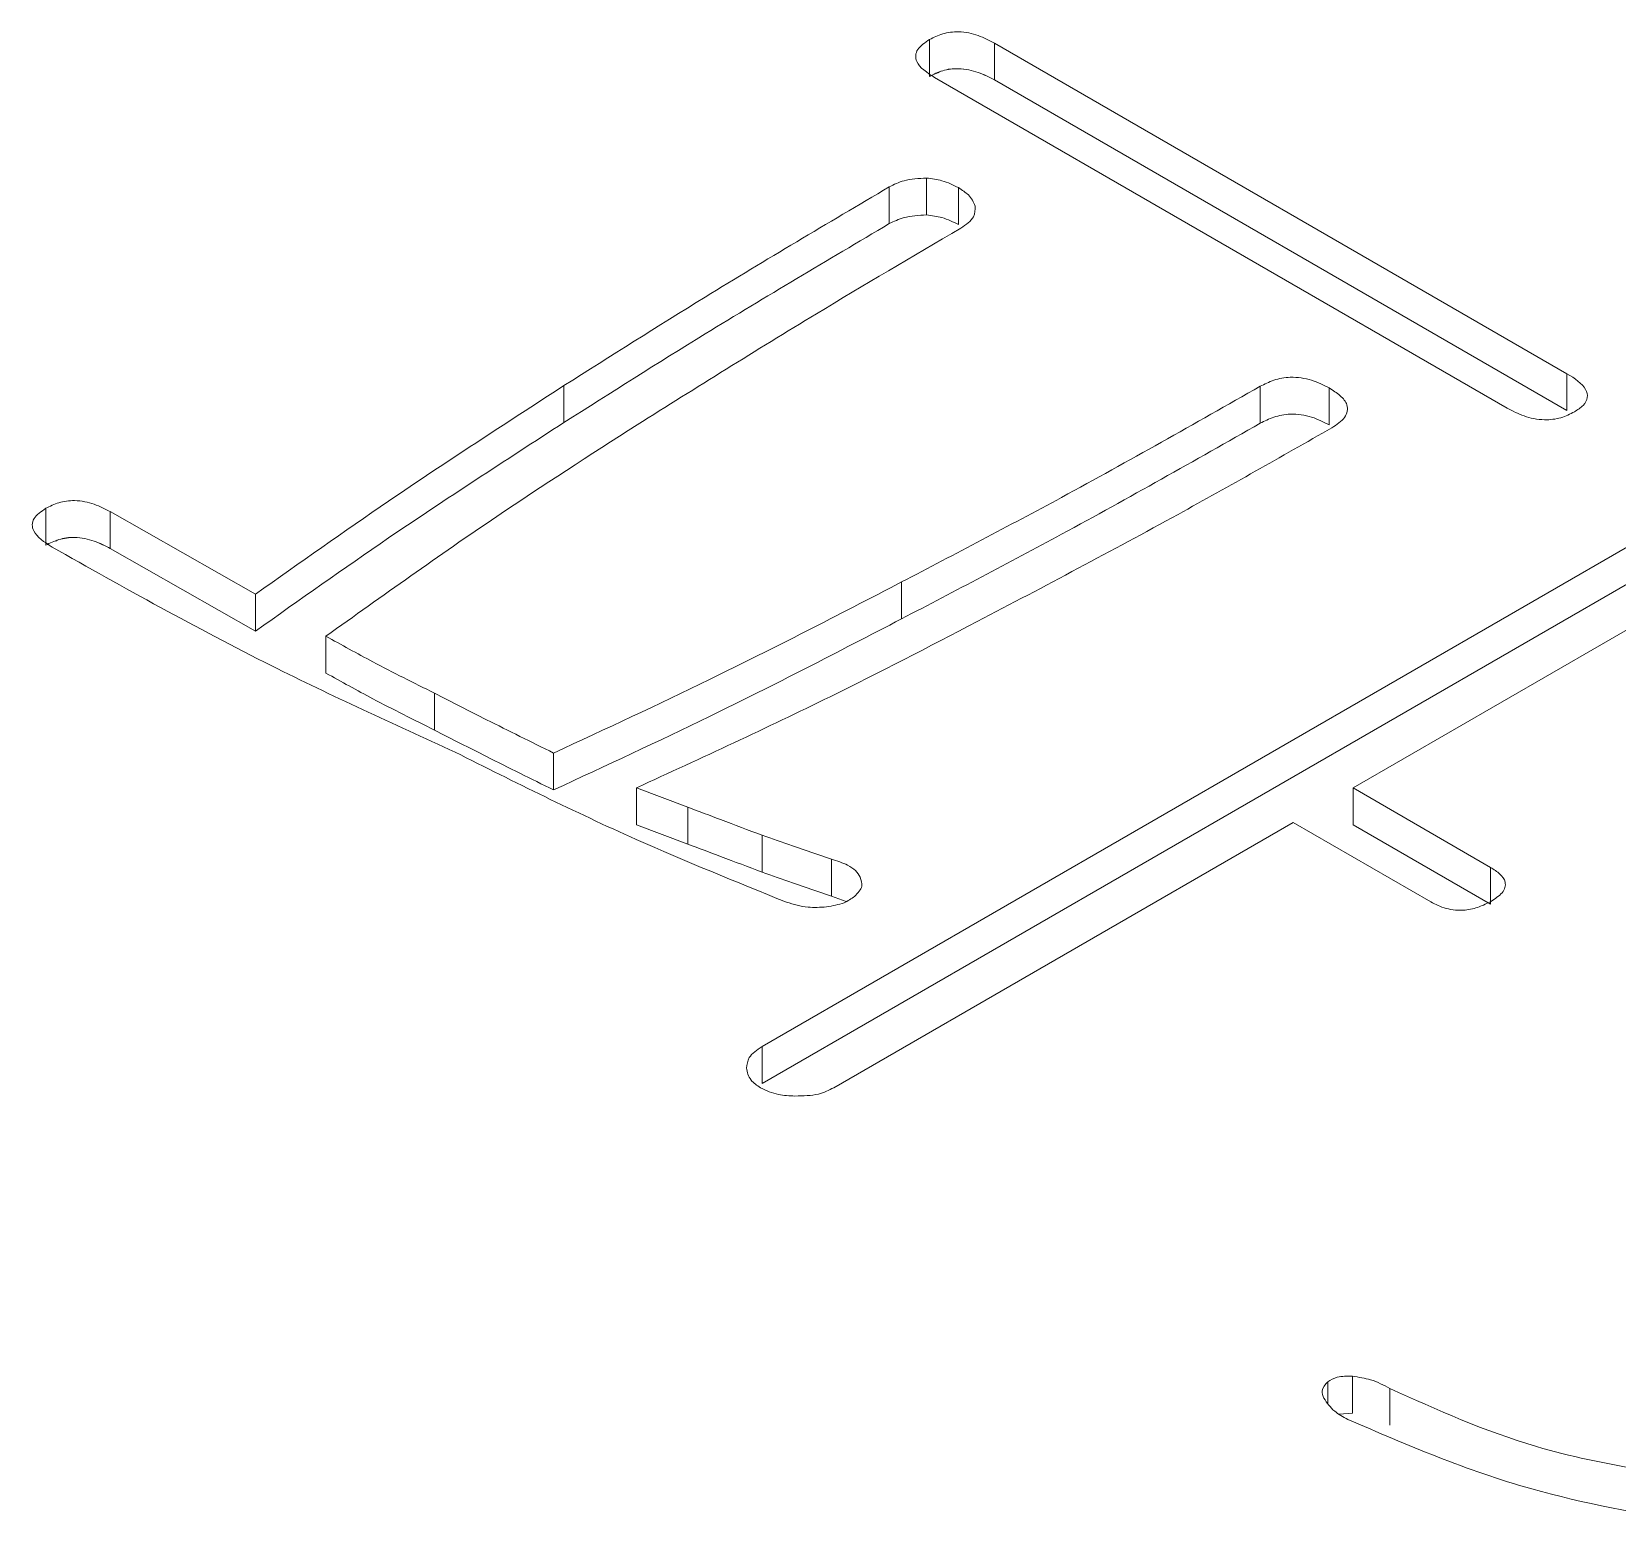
# Model space of a CAD drawing. Header units: millimetres. Extents: x 169 to 14583, y -399 to 10804.
# Drawn here: x 11626.45 to 11636.98, y 7139.24 to 7149.15 of the extents above; entities that cross this region are included whole.
import ezdxf

# ---------------------------------------------------------------- set-up
doc = ezdxf.new("R2010")
doc.units = ezdxf.units.MM
doc.header["$LTSCALE"] = 35

msp = doc.modelspace()

# ---------------------------------------------------------------- linework, layer by layer
at = {"color": 7, "linetype": 'Continuous', "lineweight": 18}
for p, q in [((11632.412, 7148.85), (11632.412, 7149.095)), ((11636.645, 7146.876), (11632.842, 7149.071)), ((11632.842, 7148.827), (11632.842, 7149.071)), ((11632.445, 7148.843), (11636.248, 7146.647)), ((11636.645, 7146.631), (11632.842, 7148.827)), ((11632.144, 7147.872), (11632.144, 7148.116)), ((11632.392, 7147.93), (11632.392, 7148.175)), ((11632.603, 7147.866), (11632.603, 7148.111)), ((11636.645, 7146.631), (11636.645, 7146.876)), ((11629.984, 7146.552), (11629.984, 7146.797)), ((11634.608, 7146.547), (11634.608, 7146.792)), ((11635.065, 7146.536), (11635.065, 7146.781)), ((11637.851, 7146.191), (11631.299, 7142.409)), ((11626.543, 7145.737), (11626.543, 7145.982)), ((11627.936, 7145.412), (11626.971, 7145.96)), ((11626.971, 7145.715), (11626.971, 7145.96)), ((11637.851, 7145.946), (11631.299, 7142.164)), ((11635.224, 7144.126), (11638.325, 7145.916)), ((11627.936, 7145.167), (11626.971, 7145.715)), ((11632.226, 7145.248), (11632.226, 7145.493)), ((11627.936, 7145.167), (11627.936, 7145.412)), ((11628.403, 7144.888), (11628.403, 7145.133)), ((11629.124, 7144.51), (11629.124, 7144.755)), ((11629.915, 7144.112), (11629.915, 7144.357)), ((11630.807, 7143.997), (11630.465, 7144.126)), ((11630.465, 7143.881), (11630.465, 7144.126)), ((11636.137, 7143.598), (11635.224, 7144.126)), ((11635.224, 7143.881), (11635.224, 7144.126)), ((11630.807, 7143.752), (11630.807, 7143.997)), ((11630.807, 7143.752), (11630.465, 7143.881)), ((11631.3, 7143.566), (11631.3, 7143.811)), ((11631.775, 7142.135), (11634.827, 7143.897)), ((11634.827, 7143.897), (11635.74, 7143.369)), ((11636.137, 7143.353), (11635.224, 7143.881)), ((11631.76, 7143.408), (11631.76, 7143.653)), ((11636.137, 7143.353), (11636.137, 7143.598)), ((11631.857, 7143.371), (11631.76, 7143.408)), ((11631.857, 7143.371), (11631.76, 7143.408)), ((11631.299, 7142.164), (11631.299, 7142.409)), ((11635.221, 7139.975), (11635.221, 7140.22)), ((11635.056, 7140.043), (11635.056, 7140.183)), ((11635.468, 7139.894), (11635.468, 7140.139)), ((11635.221, 7139.975), (11635.133, 7139.968)), ((11635.221, 7139.975), (11635.133, 7139.968))]:
    msp.add_line(p, q, dxfattribs=at)
for points, knots in [([(11632.412, 7149.095), (11632.381, 7149.074), (11632.319, 7149.033), (11632.313, 7148.928), (11632.395, 7148.875), (11632.445, 7148.843)], [0, 0, 0, 0, 0.281046, 0.560126, 1, 1, 1, 1]), ([(11632.412, 7149.095), (11632.381, 7149.074), (11632.319, 7149.033), (11632.313, 7148.928), (11632.395, 7148.875), (11632.445, 7148.843)], [0, 0, 0, 0, 0.281046, 0.560126, 1, 1, 1, 1]), ([(11632.842, 7149.071), (11632.808, 7149.089), (11632.74, 7149.125), (11632.615, 7149.152), (11632.494, 7149.137), (11632.439, 7149.109), (11632.412, 7149.095)], [0, 0, 0, 0, 0.280818, 0.559857, 0.779359, 1, 1, 1, 1]), ([(11632.842, 7149.071), (11632.808, 7149.089), (11632.74, 7149.125), (11632.615, 7149.152), (11632.494, 7149.137), (11632.439, 7149.109), (11632.412, 7149.095)], [0, 0, 0, 0, 0.280818, 0.559857, 0.779359, 1, 1, 1, 1]), ([(11632.842, 7148.827), (11632.808, 7148.844), (11632.74, 7148.88), (11632.615, 7148.907), (11632.494, 7148.892), (11632.439, 7148.864), (11632.412, 7148.85)], [0, 0, 0, 0, 0.280818, 0.559857, 0.779359, 1, 1, 1, 1]), ([(11632.842, 7148.827), (11632.808, 7148.845), (11632.74, 7148.88), (11632.615, 7148.907), (11632.511, 7148.896), (11632.47, 7148.876), (11632.456, 7148.869)], [0, 0, 0, 0, 0.315925, 0.629849, 0.876793, 1, 1, 1, 1]), ([(11632.144, 7148.116), (11631.734, 7147.874), (11631.001, 7147.441), (11630.295, 7146.993), (11629.984, 7146.797)], [0, 0, 0, 0, 0.559991, 1, 1, 1, 1]), ([(11632.144, 7148.116), (11631.734, 7147.874), (11631.001, 7147.441), (11630.295, 7146.993), (11629.984, 7146.797)], [0, 0, 0, 0, 0.559991, 1, 1, 1, 1]), ([(11632.392, 7148.175), (11632.34, 7148.172), (11632.246, 7148.167), (11632.175, 7148.132), (11632.144, 7148.116)], [0, 0, 0, 0, 0.558433, 1, 1, 1, 1]), ([(11632.392, 7148.175), (11632.34, 7148.172), (11632.246, 7148.167), (11632.175, 7148.132), (11632.144, 7148.116)], [0, 0, 0, 0, 0.558433, 1, 1, 1, 1]), ([(11632.603, 7148.111), (11632.568, 7148.128), (11632.507, 7148.16), (11632.427, 7148.17), (11632.392, 7148.175)], [0, 0, 0, 0, 0.558941, 1, 1, 1, 1]), ([(11632.603, 7148.111), (11632.568, 7148.128), (11632.507, 7148.16), (11632.427, 7148.17), (11632.392, 7148.175)], [0, 0, 0, 0, 0.558941, 1, 1, 1, 1]), ([(11632.714, 7147.989), (11632.703, 7148.015), (11632.683, 7148.061), (11632.627, 7148.095), (11632.603, 7148.111)], [0, 0, 0, 0, 0.5576124, 1, 1, 1, 1]), ([(11632.714, 7147.989), (11632.703, 7148.015), (11632.683, 7148.061), (11632.627, 7148.095), (11632.603, 7148.111)], [0, 0, 0, 0, 0.557612, 1, 1, 1, 1]), ([(11632.392, 7147.93), (11632.34, 7147.927), (11632.246, 7147.922), (11632.175, 7147.887), (11632.144, 7147.872)], [0, 0, 0, 0, 0.558433, 1, 1, 1, 1]), ([(11632.392, 7147.93), (11632.34, 7147.927), (11632.246, 7147.922), (11632.175, 7147.887), (11632.144, 7147.872)], [0, 0, 0, 0, 0.558433, 1, 1, 1, 1]), ([(11632.603, 7147.866), (11632.568, 7147.883), (11632.507, 7147.915), (11632.427, 7147.925), (11632.392, 7147.93)], [0, 0, 0, 0, 0.558941, 1, 1, 1, 1]), ([(11632.603, 7147.866), (11632.568, 7147.883), (11632.507, 7147.915), (11632.427, 7147.925), (11632.392, 7147.93)], [0, 0, 0, 0, 0.558941, 1, 1, 1, 1]), ([(11632.619, 7147.841), (11632.653, 7147.865), (11632.715, 7147.909), (11632.714, 7147.965), (11632.714, 7147.989)], [0, 0, 0, 0, 0.558886, 1, 1, 1, 1]), ([(11632.619, 7147.841), (11632.653, 7147.865), (11632.715, 7147.909), (11632.714, 7147.965), (11632.714, 7147.989)], [0, 0, 0, 0, 0.558886, 1, 1, 1, 1]), ([(11632.144, 7147.872), (11631.734, 7147.629), (11631.001, 7147.196), (11630.295, 7146.749), (11629.984, 7146.552)], [0, 0, 0, 0, 0.559991, 1, 1, 1, 1]), ([(11632.144, 7147.872), (11631.734, 7147.629), (11631.001, 7147.196), (11630.295, 7146.749), (11629.984, 7146.552)], [0, 0, 0, 0, 0.559991, 1, 1, 1, 1]), ([(11630.469, 7146.536), (11630.863, 7146.783), (11631.568, 7147.225), (11632.298, 7147.653), (11632.619, 7147.841)], [0, 0, 0, 0, 0.5599994, 1, 1, 1, 1]), ([(11630.469, 7146.536), (11630.863, 7146.783), (11631.568, 7147.225), (11632.298, 7147.653), (11632.619, 7147.841)], [0, 0, 0, 0, 0.5599994, 1, 1, 1, 1]), ([(11635.065, 7146.781), (11635.029, 7146.8), (11634.956, 7146.838), (11634.817, 7146.86), (11634.694, 7146.836), (11634.636, 7146.806), (11634.608, 7146.792)], [0, 0, 0, 0, 0.280879, 0.559386, 0.779298, 1, 1, 1, 1]), ([(11635.065, 7146.781), (11635.029, 7146.8), (11634.956, 7146.838), (11634.817, 7146.86), (11634.694, 7146.836), (11634.636, 7146.806), (11634.608, 7146.792)], [0, 0, 0, 0, 0.280879, 0.559386, 0.779298, 1, 1, 1, 1]), ([(11636.694, 7146.623), (11636.716, 7146.636), (11636.758, 7146.663), (11636.787, 7146.717), (11636.768, 7146.797), (11636.696, 7146.844), (11636.645, 7146.876)], [0, 0, 0, 0, 0.18756, 0.374352, 0.560953, 1, 1, 1, 1]), ([(11636.694, 7146.623), (11636.716, 7146.636), (11636.758, 7146.663), (11636.787, 7146.717), (11636.768, 7146.797), (11636.696, 7146.844), (11636.645, 7146.876)], [0, 0, 0, 0, 0.18756, 0.374352, 0.560953, 1, 1, 1, 1]), ([(11629.984, 7146.797), (11629.592, 7146.543), (11628.892, 7146.09), (11628.228, 7145.62), (11627.936, 7145.412)], [0, 0, 0, 0, 0.560006, 1, 1, 1, 1]), ([(11629.984, 7146.797), (11629.592, 7146.543), (11628.892, 7146.09), (11628.228, 7145.62), (11627.936, 7145.412)], [0, 0, 0, 0, 0.560006, 1, 1, 1, 1]), ([(11634.608, 7146.792), (11634.171, 7146.544), (11633.392, 7146.102), (11632.582, 7145.679), (11632.226, 7145.493)], [0, 0, 0, 0, 0.5599936, 1, 1, 1, 1]), ([(11634.608, 7146.792), (11634.171, 7146.544), (11633.392, 7146.102), (11632.582, 7145.679), (11632.226, 7145.493)], [0, 0, 0, 0, 0.559994, 1, 1, 1, 1]), ([(11635.084, 7146.517), (11635.116, 7146.538), (11635.181, 7146.581), (11635.197, 7146.665), (11635.143, 7146.732), (11635.091, 7146.765), (11635.065, 7146.781)], [0, 0, 0, 0, 0.280538, 0.558115, 0.778679, 1, 1, 1, 1]), ([(11635.084, 7146.517), (11635.116, 7146.538), (11635.181, 7146.581), (11635.197, 7146.665), (11635.143, 7146.732), (11635.091, 7146.765), (11635.065, 7146.781)], [0, 0, 0, 0, 0.280538, 0.558115, 0.778679, 1, 1, 1, 1]), ([(11636.248, 7146.647), (11636.284, 7146.628), (11636.354, 7146.591), (11636.484, 7146.563), (11636.61, 7146.579), (11636.666, 7146.608), (11636.694, 7146.623)], [0, 0, 0, 0, 0.281059, 0.559832, 0.779485, 1, 1, 1, 1]), ([(11636.248, 7146.647), (11636.284, 7146.628), (11636.354, 7146.591), (11636.484, 7146.563), (11636.61, 7146.579), (11636.666, 7146.608), (11636.694, 7146.623)], [0, 0, 0, 0, 0.281059, 0.559832, 0.779485, 1, 1, 1, 1]), ([(11629.984, 7146.552), (11629.592, 7146.298), (11628.892, 7145.845), (11628.228, 7145.375), (11627.936, 7145.167)], [0, 0, 0, 0, 0.560006, 1, 1, 1, 1]), ([(11629.984, 7146.552), (11629.592, 7146.298), (11628.892, 7145.845), (11628.228, 7145.375), (11627.936, 7145.167)], [0, 0, 0, 0, 0.560006, 1, 1, 1, 1]), ([(11628.403, 7145.133), (11628.777, 7145.4), (11629.445, 7145.878), (11630.156, 7146.335), (11630.469, 7146.536)], [0, 0, 0, 0, 0.559977, 1, 1, 1, 1]), ([(11628.403, 7145.133), (11628.777, 7145.4), (11629.445, 7145.878), (11630.156, 7146.335), (11630.469, 7146.536)], [0, 0, 0, 0, 0.559977, 1, 1, 1, 1]), ([(11634.608, 7146.547), (11634.171, 7146.299), (11633.392, 7145.857), (11632.582, 7145.434), (11632.226, 7145.248)], [0, 0, 0, 0, 0.5599936, 1, 1, 1, 1]), ([(11634.608, 7146.547), (11634.171, 7146.299), (11633.392, 7145.857), (11632.582, 7145.434), (11632.226, 7145.248)], [0, 0, 0, 0, 0.559994, 1, 1, 1, 1]), ([(11635.065, 7146.536), (11635.029, 7146.555), (11634.956, 7146.593), (11634.817, 7146.615), (11634.694, 7146.591), (11634.636, 7146.561), (11634.608, 7146.547)], [0, 0, 0, 0, 0.280879, 0.559386, 0.779298, 1, 1, 1, 1]), ([(11635.065, 7146.536), (11635.029, 7146.555), (11634.956, 7146.593), (11634.817, 7146.615), (11634.694, 7146.591), (11634.636, 7146.561), (11634.608, 7146.547)], [0, 0, 0, 0, 0.280879, 0.559386, 0.779298, 1, 1, 1, 1]), ([(11632.728, 7145.23), (11633.176, 7145.465), (11633.975, 7145.886), (11634.745, 7146.324), (11635.084, 7146.517)], [0, 0, 0, 0, 0.56, 1, 1, 1, 1]), ([(11632.728, 7145.23), (11633.176, 7145.465), (11633.975, 7145.886), (11634.745, 7146.324), (11635.084, 7146.517)], [0, 0, 0, 0, 0.56, 1, 1, 1, 1]), ([(11626.971, 7145.96), (11626.937, 7145.977), (11626.869, 7146.013), (11626.744, 7146.04), (11626.625, 7146.023), (11626.57, 7145.996), (11626.543, 7145.982)], [0, 0, 0, 0, 0.2808868, 0.5601088, 0.7794073, 1, 1, 1, 1]), ([(11626.971, 7145.96), (11626.937, 7145.977), (11626.869, 7146.013), (11626.744, 7146.04), (11626.625, 7146.023), (11626.57, 7145.996), (11626.543, 7145.982)], [0, 0, 0, 0, 0.2808868, 0.5601088, 0.7794073, 1, 1, 1, 1]), ([(11626.543, 7145.982), (11626.512, 7145.961), (11626.449, 7145.918), (11626.45, 7145.812), (11626.533, 7145.758), (11626.584, 7145.725)], [0, 0, 0, 0, 0.280724, 0.559683, 1, 1, 1, 1]), ([(11626.543, 7145.982), (11626.512, 7145.961), (11626.449, 7145.918), (11626.45, 7145.812), (11626.533, 7145.758), (11626.584, 7145.725)], [0, 0, 0, 0, 0.280724, 0.559683, 1, 1, 1, 1]), ([(11626.971, 7145.715), (11626.937, 7145.732), (11626.869, 7145.768), (11626.744, 7145.795), (11626.625, 7145.778), (11626.57, 7145.751), (11626.543, 7145.737)], [0, 0, 0, 0, 0.2808868, 0.5601088, 0.7794073, 1, 1, 1, 1]), ([(11626.584, 7145.725), (11627.062, 7145.456), (11627.915, 7144.977), (11628.85, 7144.551), (11629.261, 7144.363)], [0, 0, 0, 0, 0.560001, 1, 1, 1, 1]), ([(11626.584, 7145.725), (11627.062, 7145.456), (11627.915, 7144.977), (11628.85, 7144.551), (11629.261, 7144.363)], [0, 0, 0, 0, 0.560001, 1, 1, 1, 1]), ([(11626.971, 7145.715), (11626.937, 7145.733), (11626.869, 7145.768), (11626.745, 7145.795), (11626.65, 7145.784), (11626.615, 7145.768), (11626.608, 7145.764)], [0, 0, 0, 0, 0.336066, 0.670139, 0.932518, 1, 1, 1, 1]), ([(11632.226, 7145.493), (11631.804, 7145.274), (11631.051, 7144.884), (11630.262, 7144.518), (11629.915, 7144.357)], [0, 0, 0, 0, 0.56001, 1, 1, 1, 1]), ([(11632.226, 7145.493), (11631.804, 7145.274), (11631.051, 7144.884), (11630.262, 7144.518), (11629.915, 7144.357)], [0, 0, 0, 0, 0.56001, 1, 1, 1, 1]), ([(11632.226, 7145.248), (11631.804, 7145.029), (11631.051, 7144.639), (11630.262, 7144.273), (11629.915, 7144.112)], [0, 0, 0, 0, 0.56001, 1, 1, 1, 1]), ([(11632.226, 7145.248), (11631.804, 7145.029), (11631.051, 7144.639), (11630.262, 7144.273), (11629.915, 7144.112)], [0, 0, 0, 0, 0.56001, 1, 1, 1, 1]), ([(11630.465, 7144.126), (11630.898, 7144.325), (11631.671, 7144.68), (11632.405, 7145.062), (11632.728, 7145.23)], [0, 0, 0, 0, 0.559964, 1, 1, 1, 1]), ([(11630.465, 7144.126), (11630.898, 7144.325), (11631.671, 7144.68), (11632.405, 7145.062), (11632.728, 7145.23)], [0, 0, 0, 0, 0.559964, 1, 1, 1, 1]), ([(11629.124, 7144.755), (11628.986, 7144.823), (11628.74, 7144.946), (11628.506, 7145.076), (11628.403, 7145.133)], [0, 0, 0, 0, 0.56, 1, 1, 1, 1]), ([(11629.124, 7144.755), (11628.986, 7144.823), (11628.74, 7144.946), (11628.506, 7145.076), (11628.403, 7145.133)], [0, 0, 0, 0, 0.56, 1, 1, 1, 1]), ([(11629.124, 7144.51), (11628.986, 7144.578), (11628.74, 7144.701), (11628.506, 7144.831), (11628.403, 7144.888)], [0, 0, 0, 0, 0.56, 1, 1, 1, 1]), ([(11629.124, 7144.51), (11628.986, 7144.578), (11628.74, 7144.701), (11628.506, 7144.831), (11628.403, 7144.888)], [0, 0, 0, 0, 0.56, 1, 1, 1, 1]), ([(11629.915, 7144.357), (11629.766, 7144.431), (11629.5, 7144.562), (11629.239, 7144.696), (11629.124, 7144.755)], [0, 0, 0, 0, 0.559998, 1, 1, 1, 1]), ([(11629.915, 7144.357), (11629.766, 7144.431), (11629.5, 7144.562), (11629.239, 7144.696), (11629.124, 7144.755)], [0, 0, 0, 0, 0.559998, 1, 1, 1, 1]), ([(11629.915, 7144.112), (11629.766, 7144.186), (11629.5, 7144.317), (11629.239, 7144.451), (11629.124, 7144.51)], [0, 0, 0, 0, 0.559998, 1, 1, 1, 1]), ([(11629.915, 7144.112), (11629.766, 7144.186), (11629.5, 7144.317), (11629.239, 7144.451), (11629.124, 7144.51)], [0, 0, 0, 0, 0.559998, 1, 1, 1, 1]), ([(11629.261, 7144.363), (11629.656, 7144.165), (11630.361, 7143.812), (11631.125, 7143.503), (11631.461, 7143.367)], [0, 0, 0, 0, 0.560057, 1, 1, 1, 1]), ([(11629.261, 7144.363), (11629.656, 7144.165), (11630.361, 7143.812), (11631.125, 7143.503), (11631.461, 7143.367)], [0, 0, 0, 0, 0.560057, 1, 1, 1, 1]), ([(11631.3, 7143.811), (11631.208, 7143.846), (11631.044, 7143.908), (11630.88, 7143.97), (11630.807, 7143.997)], [0, 0, 0, 0, 0.559994, 1, 1, 1, 1]), ([(11631.3, 7143.811), (11631.208, 7143.846), (11631.044, 7143.908), (11630.88, 7143.97), (11630.807, 7143.997)], [0, 0, 0, 0, 0.559994, 1, 1, 1, 1]), ([(11631.76, 7143.653), (11631.674, 7143.682), (11631.52, 7143.734), (11631.367, 7143.787), (11631.3, 7143.811)], [0, 0, 0, 0, 0.559996, 1, 1, 1, 1]), ([(11631.76, 7143.653), (11631.674, 7143.682), (11631.52, 7143.734), (11631.367, 7143.787), (11631.3, 7143.811)], [0, 0, 0, 0, 0.559996, 1, 1, 1, 1]), ([(11631.3, 7143.566), (11631.208, 7143.601), (11631.044, 7143.663), (11630.88, 7143.725), (11630.807, 7143.752)], [0, 0, 0, 0, 0.559994, 1, 1, 1, 1]), ([(11631.3, 7143.566), (11631.208, 7143.601), (11631.044, 7143.663), (11630.88, 7143.725), (11630.807, 7143.752)], [0, 0, 0, 0, 0.559994, 1, 1, 1, 1]), ([(11631.951, 7143.532), (11631.942, 7143.548), (11631.925, 7143.578), (11631.859, 7143.621), (11631.797, 7143.641), (11631.76, 7143.653)], [0, 0, 0, 0, 0.279724, 0.560651, 1, 1, 1, 1]), ([(11631.951, 7143.532), (11631.942, 7143.548), (11631.925, 7143.578), (11631.859, 7143.621), (11631.797, 7143.641), (11631.76, 7143.653)], [0, 0, 0, 0, 0.279724, 0.560651, 1, 1, 1, 1]), ([(11636.139, 7143.372), (11636.167, 7143.39), (11636.224, 7143.426), (11636.246, 7143.497), (11636.203, 7143.556), (11636.159, 7143.584), (11636.137, 7143.598)], [0, 0, 0, 0, 0.280297, 0.559024, 0.779062, 1, 1, 1, 1]), ([(11636.139, 7143.372), (11636.167, 7143.39), (11636.224, 7143.426), (11636.246, 7143.497), (11636.203, 7143.556), (11636.159, 7143.584), (11636.137, 7143.598)], [0, 0, 0, 0, 0.280297, 0.559024, 0.779062, 1, 1, 1, 1]), ([(11631.76, 7143.408), (11631.674, 7143.437), (11631.52, 7143.489), (11631.367, 7143.542), (11631.3, 7143.566)], [0, 0, 0, 0, 0.559996, 1, 1, 1, 1]), ([(11631.76, 7143.408), (11631.674, 7143.437), (11631.52, 7143.489), (11631.367, 7143.542), (11631.3, 7143.566)], [0, 0, 0, 0, 0.559996, 1, 1, 1, 1]), ([(11631.914, 7143.405), (11631.935, 7143.428), (11631.974, 7143.468), (11631.958, 7143.513), (11631.951, 7143.532)], [0, 0, 0, 0, 0.559823, 1, 1, 1, 1]), ([(11631.914, 7143.405), (11631.935, 7143.428), (11631.974, 7143.468), (11631.958, 7143.513), (11631.951, 7143.532)], [0, 0, 0, 0, 0.559823, 1, 1, 1, 1]), ([(11631.727, 7143.336), (11631.768, 7143.343), (11631.843, 7143.355), (11631.892, 7143.39), (11631.914, 7143.405)], [0, 0, 0, 0, 0.558089, 1, 1, 1, 1]), ([(11631.727, 7143.336), (11631.768, 7143.343), (11631.843, 7143.355), (11631.892, 7143.39), (11631.914, 7143.405)], [0, 0, 0, 0, 0.5580888, 1, 1, 1, 1]), ([(11635.74, 7143.369), (11635.772, 7143.353), (11635.836, 7143.319), (11635.961, 7143.308), (11636.065, 7143.333), (11636.114, 7143.359), (11636.139, 7143.372)], [0, 0, 0, 0, 0.2802214, 0.5591541, 0.7790413, 1, 1, 1, 1]), ([(11635.74, 7143.369), (11635.772, 7143.353), (11635.836, 7143.319), (11635.961, 7143.308), (11636.065, 7143.333), (11636.114, 7143.359), (11636.139, 7143.372)], [0, 0, 0, 0, 0.280221, 0.559154, 0.779041, 1, 1, 1, 1]), ([(11631.461, 7143.367), (11631.508, 7143.353), (11631.592, 7143.327), (11631.685, 7143.333), (11631.727, 7143.336)], [0, 0, 0, 0, 0.5605212, 1, 1, 1, 1]), ([(11631.461, 7143.367), (11631.508, 7143.353), (11631.592, 7143.327), (11631.685, 7143.333), (11631.727, 7143.336)], [0, 0, 0, 0, 0.560521, 1, 1, 1, 1]), ([(11631.299, 7142.409), (11631.265, 7142.386), (11631.205, 7142.344), (11631.199, 7142.289), (11631.196, 7142.266)], [0, 0, 0, 0, 0.560172, 1, 1, 1, 1]), ([(11631.299, 7142.409), (11631.265, 7142.386), (11631.205, 7142.344), (11631.199, 7142.289), (11631.196, 7142.266)], [0, 0, 0, 0, 0.560172, 1, 1, 1, 1]), ([(11631.196, 7142.266), (11631.201, 7142.238), (11631.211, 7142.188), (11631.266, 7142.151), (11631.29, 7142.134)], [0, 0, 0, 0, 0.559591, 1, 1, 1, 1]), ([(11631.196, 7142.266), (11631.201, 7142.238), (11631.211, 7142.188), (11631.266, 7142.151), (11631.29, 7142.134)], [0, 0, 0, 0, 0.559591, 1, 1, 1, 1]), ([(11631.29, 7142.134), (11631.328, 7142.116), (11631.395, 7142.085), (11631.481, 7142.081), (11631.518, 7142.08)], [0, 0, 0, 0, 0.559484, 1, 1, 1, 1]), ([(11631.29, 7142.134), (11631.328, 7142.116), (11631.395, 7142.085), (11631.481, 7142.081), (11631.518, 7142.08)], [0, 0, 0, 0, 0.559484, 1, 1, 1, 1]), ([(11631.518, 7142.08), (11631.573, 7142.081), (11631.67, 7142.082), (11631.743, 7142.119), (11631.775, 7142.135)], [0, 0, 0, 0, 0.559053, 1, 1, 1, 1]), ([(11631.518, 7142.08), (11631.573, 7142.081), (11631.67, 7142.082), (11631.743, 7142.119), (11631.775, 7142.135)], [0, 0, 0, 0, 0.559053, 1, 1, 1, 1]), ([(11635.221, 7140.22), (11635.185, 7140.22), (11635.121, 7140.22), (11635.076, 7140.195), (11635.056, 7140.183)], [0, 0, 0, 0, 0.55699, 1, 1, 1, 1]), ([(11635.221, 7140.22), (11635.185, 7140.22), (11635.121, 7140.22), (11635.076, 7140.195), (11635.056, 7140.183)], [0, 0, 0, 0, 0.55699, 1, 1, 1, 1]), ([(11635.468, 7140.139), (11635.428, 7140.16), (11635.356, 7140.199), (11635.262, 7140.213), (11635.221, 7140.22)], [0, 0, 0, 0, 0.56093, 1, 1, 1, 1]), ([(11635.468, 7140.139), (11635.428, 7140.16), (11635.356, 7140.199), (11635.262, 7140.213), (11635.221, 7140.22)], [0, 0, 0, 0, 0.56093, 1, 1, 1, 1]), ([(11635.056, 7140.183), (11635.039, 7140.164), (11635.009, 7140.128), (11635.024, 7140.09), (11635.031, 7140.073)], [0, 0, 0, 0, 0.55449, 1, 1, 1, 1]), ([(11635.056, 7140.183), (11635.039, 7140.164), (11635.009, 7140.128), (11635.024, 7140.09), (11635.031, 7140.073)], [0, 0, 0, 0, 0.55449, 1, 1, 1, 1]), ([(11637.875, 7139.493), (11637.38, 7139.558), (11636.494, 7139.674), (11635.782, 7139.997), (11635.468, 7140.139)], [0, 0, 0, 0, 0.559172, 1, 1, 1, 1]), ([(11637.875, 7139.493), (11637.38, 7139.558), (11636.494, 7139.674), (11635.782, 7139.997), (11635.468, 7140.139)], [0, 0, 0, 0, 0.559172, 1, 1, 1, 1]), ([(11635.031, 7140.073), (11635.051, 7140.043), (11635.087, 7139.989), (11635.158, 7139.95), (11635.19, 7139.933)], [0, 0, 0, 0, 0.558874, 1, 1, 1, 1]), ([(11635.031, 7140.073), (11635.051, 7140.043), (11635.087, 7139.989), (11635.158, 7139.95), (11635.19, 7139.933)], [0, 0, 0, 0, 0.558874, 1, 1, 1, 1]), ([(11635.19, 7139.933), (11635.583, 7139.763), (11636.286, 7139.459), (11637.122, 7139.309), (11637.49, 7139.243)], [0, 0, 0, 0, 0.5598477, 1, 1, 1, 1]), ([(11635.19, 7139.933), (11635.583, 7139.763), (11636.286, 7139.459), (11637.122, 7139.309), (11637.49, 7139.243)], [0, 0, 0, 0, 0.5598477, 1, 1, 1, 1])]:
    msp.add_open_spline(points, degree=3, knots=knots, dxfattribs=at)

doc.saveas('drawing.dxf')
